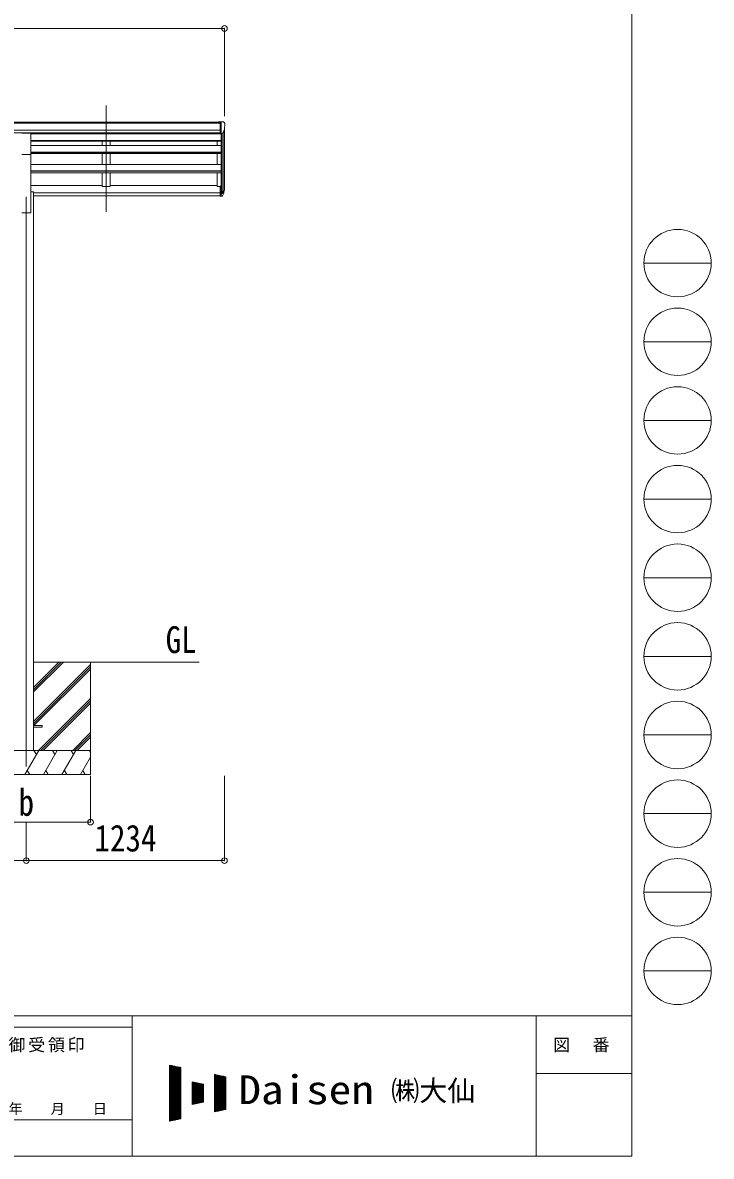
# Model space of a CAD drawing. Units: millimetres at full size; details may follow other scales. Extents: x -9783 to 33754, y -10064 to 6752.
# Drawn here: x 5604 to 9892, y -6828 to 235 of the extents above; entities that cross this region are included whole.
import ezdxf
from ezdxf.enums import TextEntityAlignment as Align

# ---------------------------------------------------------------- set-up
doc = ezdxf.new("R2010")
doc.units = ezdxf.units.MM
doc.header["$LTSCALE"] = 35
doc.header["$PDMODE"] = 32
doc.header["$PDSIZE"] = 35
for name, color, linetype, lineweight in [('0-0_0', 7, 'Continuous', 9), ('0-1_本体', 4, 'Continuous', 9), ('0-2_部品', 7, 'Continuous', 9), ('0-8_PARTS2', 2, 'Continuous', 9), ('0-A_寸法', 6, 'Continuous', 9), ('F-0_240', 7, 'Continuous', 9)]:
    doc.layers.add(name, color=color, linetype=linetype, lineweight=lineweight)
doc.styles.add('ＭＳ ゴシック', font='')
doc.styles.get('ＭＳ ゴシック').set_extended_font_data('MS Gothic')

msp = doc.modelspace()

# ---------------------------------------------------------------- linework, layer by layer
at = {"layer": '0-0_0'}
for p, q in [((5671.55, -3749.35), (6702.35, -3749.35)), ((5671.55, -3934.98), (5857.18, -3749.35)), ((5671.55, -3920.84), (5843.04, -3749.35)), ((5671.55, -3906.7), (5828.9, -3749.35)), ((5671.55, -4118.83), (6026.35, -3764.03)), ((5671.55, -4132.97), (6026.35, -3778.17)), ((5673.81, -4144.85), (6026.35, -3792.32)), ((6026.35, -3749.35), (6026.35, -4449.35)), ((5703.16, -4299.35), (6026.35, -3976.16)), ((5717.3, -4299.35), (6026.35, -3990.31)), ((5731.45, -4299.35), (6026.35, -4004.45)), ((5915.29, -4299.35), (6026.35, -4188.29)), ((5929.44, -4299.35), (6026.35, -4202.44)), ((5943.58, -4299.35), (6026.35, -4216.58)), ((6026.35, -4299.35), (5226.35, -4299.35)), ((5617.51, -4449.35), (5704.11, -4299.35)), ((5689.11, -4325.33), (5674.11, -4299.35)), ((5732.98, -4449.35), (5819.58, -4299.35)), ((5804.58, -4325.33), (5789.58, -4299.35)), ((5848.45, -4449.35), (5935.05, -4299.35)), ((5905.05, -4299.35), (5920.05, -4325.33)), ((6020.52, -4299.35), (6026.35, -4309.45)), ((5963.92, -4449.35), (6026.35, -4341.22)), ((5226.35, -4449.35), (6026.35, -4449.35)), ((5632.51, -4423.37), (5647.51, -4449.35)), ((5747.98, -4423.37), (5762.98, -4449.35)), ((5863.45, -4423.37), (5878.45, -4449.35)), ((5978.92, -4423.37), (5993.92, -4449.35))]:
    msp.add_line(p, q, dxfattribs=at)
at = {"layer": '0-1_本体'}
for p, q in [((1118.85, -385.23), (6833.85, -385.23)), ((1118.85, -390.58), (6833.85, -390.58)), ((6860.35, -786.23), (6860.35, -421.98)), ((1118.85, -434.11), (6833.85, -434.11)), ((1118.85, -451.78), (6833.85, -451.78)), ((6833.85, -454.27), (5653.85, -454.27)), ((6840.35, -456.62), (5653.85, -456.62)), ((6099.35, -454.15), (6099.35, -456.62)), ((6149.35, -454.15), (6149.35, -456.62)), ((6840.35, -456.61), (6840.35, -784.06)), ((6846.35, -456.14), (6846.35, -828.49)), ((6856.07, -440.78), (6856.07, -810.49)), ((6840.35, -498.81), (5653.85, -498.81)), ((6840.35, -500.21), (5653.85, -500.21)), ((6840.35, -503.9), (5653.85, -503.9)), ((6840.35, -531.14), (5653.85, -531.14)), ((6099.35, -503.9), (6099.35, -531.14)), ((6149.35, -503.9), (6149.35, -531.14)), ((6815.35, -531.14), (6815.35, -503.9)), ((6840.35, -571.87), (5653.85, -571.87)), ((6840.35, -573.36), (5653.85, -573.36)), ((6840.35, -580.17), (5653.85, -580.17)), ((5653.85, -949.35), (5653.85, -585.41)), ((6099.35, -580.17), (6099.35, -649.66)), ((6149.35, -580.17), (6149.35, -649.66)), ((6815.35, -649.66), (6815.35, -580.17)), ((6840.35, -649.66), (5653.85, -649.66)), ((6840.35, -688.97), (5653.85, -688.97)), ((6840.35, -690.45), (5653.85, -690.45)), ((6840.35, -699.93), (5653.85, -699.93)), ((6099.35, -699.93), (6099.35, -784.89)), ((6149.35, -699.93), (6149.35, -784.89)), ((6815.35, -784.89), (6815.35, -699.93)), ((5653.85, -780.09), (6099.35, -780.09)), ((5653.85, -819.35), (5671.55, -819.35)), ((5671.55, -819.35), (5671.55, -4299.35)), ((6833.85, -824.39), (5671.55, -824.39)), ((6833.85, -825.77), (5671.55, -825.77)), ((6833.85, -842.95), (5671.55, -842.95)), ((6149.35, -784.89), (6099.35, -784.89)), ((6149.35, -780.09), (6815.35, -780.09)), ((6833.85, -784.89), (6815.35, -784.89)), ((5598.85, -949.35), (5653.85, -949.35))]:
    msp.add_line(p, q, dxfattribs=at)
at = {"layer": '0-2_部品'}
for p, q in [((6833.85, -383.63), (6823.85, -383.72)), ((6823.85, -385.23), (6823.85, -383.72)), ((6833.85, -455.61), (6833.85, -383.63)), ((6852.35, -383.63), (6833.85, -383.63)), ((6840.35, -456.61), (6840.35, -383.63)), ((6852.35, -383.63), (6854.68, -383.77)), ((6855.44, -384.2), (6859.51, -390)), ((6862.35, -393), (6862.35, -393.63)), ((5598.85, -453.5), (5653.85, -453.5)), ((5653.85, -585.57), (5653.85, -453.5)), ((6833.85, -455.61), (6840.35, -455.61)), ((6840.35, -456.61), (6845.56, -456.29)), ((6847.98, -454.8), (6857.25, -438.73)), ((5598.85, -585.57), (5653.85, -585.57)), ((6833.85, -784.06), (6833.85, -845.12)), ((6833.85, -784.06), (6840.35, -784.06)), ((6833.85, -822.37), (6840.35, -822.37)), ((6833.85, -827.77), (6840.35, -827.77)), ((6833.85, -845.12), (6840.35, -845.12)), ((6840.35, -784.06), (6840.35, -845.94)), ((6840.35, -828.77), (6845.49, -828.77)), ((6840.35, -830.77), (6845.2, -830.77)), ((6840.35, -845.94), (6845.2, -845.94)), ((6846.79, -828.02), (6856.54, -809.6)), ((6857.96, -810.1), (6847.8, -829.27)), ((6855.37, -826.95), (6847.8, -844.44))]:
    msp.add_line(p, q, dxfattribs=at)
at = {"layer": '0-2_部品', "color": 4}
msp.add_line((5725.95, -4144.85), (5671.15, -4144.85), dxfattribs=at)
msp.add_lwpolyline([(5725.95, -4144.85), (5725.95, -4153.85), (5671.15, -4153.85)], dxfattribs=at)
at = {"layer": '0-2_部品'}
for centre, radius, start, end in [((6854.62, -384.77), 1, 35, 86.5), ((6660.35, -393.63), 202, 347.09739, 0), ((6859.35, -393), 3, 0, 87), ((6845.38, -453.3), 3, 273.5, 330), ((6845.2, -827.77), 3, 270, 330), ((6845.2, -842.94), 3, 270, 330), ((6845.49, -827.27), 1.5, 270, 330), ((6727.13, -790.87), 133.22, 344.28698, 356.72013), ((6772.4, -783.65), 88.05, 342.78929, 2.77608), ((6771.69, -787.93), 89.07, 345.58812, 5.50424)]:
    msp.add_arc(centre, radius, start, end, dxfattribs=at)
at = {"layer": '0-8_PARTS2'}
for p, q in [((6124.35, -943.15), (6124.35, -280.62)), ((5626.35, -849.35), (5626.35, -4399.35))]:
    msp.add_line(p, q, dxfattribs=at)
at = {"layer": '0-A_寸法'}
for p, q in [((1092.35, 199.01), (6860.35, 199.01)), ((6860.35, 199.01), (6860.35, -346.62)), ((6026.35, -4745.74), (6026.35, -4456.77)), ((6860.35, -4985.72), (6860.35, -4456.77)), ((5226.35, -4745.74), (6026.35, -4745.74)), ((5626.35, -4985.72), (5626.35, -4745.74)), ((2326.35, -4985.72), (5626.35, -4985.72)), ((5626.35, -4985.72), (6860.35, -4985.72))]:
    msp.add_line(p, q, dxfattribs=at)
for p in [(6860.35, 199.01), (6026.35, -4745.74), (5626.35, -4985.72), (6860.35, -4985.72)]:
    msp.add_point(p, dxfattribs=at)
at = {"layer": 'F-0_240', "color": 5}
for p, q in [((9396.97, 6751.9), (9396.97, -6828.1)), ((-9783.03, -5953.1), (9396.97, -5953.1)), ((6285.75, -5953.1), (6285.75, -6828.1)), ((8801.97, -5953.1), (8801.97, -6828.1)), ((-9783.03, -6023.1), (6285.75, -6023.1)), ((8801.97, -6311.85), (9396.97, -6311.85)), ((5305.75, -6600.6), (6285.75, -6600.6)), ((-9783.03, -6828.1), (9396.97, -6828.1))]:
    msp.add_line(p, q, dxfattribs=at)
at = {"layer": 'F-0_240', "color": 4}
for p, q in [((9471.77, -1263.1), (9891.77, -1263.1)), ((9471.77, -1753.1), (9891.77, -1753.1)), ((9471.77, -2243.1), (9891.77, -2243.1)), ((9471.77, -2733.1), (9891.77, -2733.1)), ((9471.77, -3223.1), (9891.77, -3223.1)), ((9471.77, -3713.1), (9891.77, -3713.1)), ((9471.77, -4203.1), (9891.77, -4203.1)), ((9471.77, -4693.1), (9891.77, -4693.1)), ((9471.77, -5183.1), (9891.77, -5183.1)), ((9471.77, -5673.1), (9891.77, -5673.1))]:
    msp.add_line(p, q, dxfattribs=at)
at = {"layer": 'F-0_240'}
for p, q in [((6519.04, -6259.47), (6589.04, -6274.05)), ((6519.04, -6259.47), (6519.04, -6609.47)), ((6519.04, -6262.76), (6534.85, -6262.76)), ((6519.04, -6266.26), (6551.65, -6266.26)), ((6519.04, -6269.76), (6568.45, -6269.76)), ((6519.04, -6273.26), (6585.25, -6273.26)), ((6519.04, -6276.76), (6589.04, -6276.76)), ((6519.04, -6280.26), (6589.04, -6280.26)), ((6519.04, -6283.76), (6589.04, -6283.76)), ((6521.12, -6609.03), (6521.12, -6259.9)), ((6524.62, -6608.3), (6524.62, -6260.63)), ((6528.12, -6607.58), (6528.12, -6261.36)), ((6531.62, -6606.85), (6531.62, -6262.09)), ((6535.12, -6606.12), (6535.12, -6262.81)), ((6538.62, -6605.39), (6538.62, -6263.54)), ((6542.12, -6604.66), (6542.12, -6264.27)), ((6545.62, -6603.93), (6545.62, -6265)), ((6549.12, -6603.2), (6549.12, -6265.73)), ((6552.62, -6602.47), (6552.62, -6266.46)), ((6556.12, -6601.74), (6556.12, -6267.19)), ((6559.62, -6601.01), (6559.62, -6267.92)), ((6563.12, -6600.28), (6563.12, -6268.65)), ((6566.62, -6599.55), (6566.62, -6269.38)), ((6570.12, -6598.83), (6570.12, -6270.11)), ((6573.62, -6598.1), (6573.62, -6270.84)), ((6577.12, -6597.37), (6577.12, -6271.56)), ((6580.62, -6596.64), (6580.62, -6272.29)), ((6584.12, -6595.91), (6584.12, -6273.02)), ((6587.62, -6595.18), (6587.62, -6273.75)), ((6589.04, -6274.05), (6589.04, -6594.88)), ((6519.04, -6287.26), (6589.04, -6287.26)), ((6519.04, -6290.76), (6589.04, -6290.76)), ((6519.04, -6294.26), (6589.04, -6294.26)), ((6519.04, -6297.76), (6589.04, -6297.76)), ((6519.04, -6301.26), (6589.04, -6301.26)), ((6519.04, -6304.76), (6589.04, -6304.76)), ((6519.04, -6308.26), (6589.04, -6308.26)), ((6519.04, -6311.76), (6589.04, -6311.76)), ((6519.04, -6315.26), (6589.04, -6315.26)), ((6519.04, -6318.76), (6589.04, -6318.76)), ((6519.04, -6322.26), (6589.04, -6322.26)), ((6519.04, -6325.76), (6589.04, -6325.76)), ((6519.04, -6329.26), (6589.04, -6329.26)), ((6519.04, -6332.76), (6589.04, -6332.76)), ((6519.04, -6336.26), (6589.04, -6336.26)), ((6519.04, -6339.76), (6589.04, -6339.76)), ((6519.04, -6343.26), (6589.04, -6343.26)), ((6519.04, -6346.76), (6589.04, -6346.76)), ((6519.04, -6350.26), (6589.04, -6350.26)), ((6519.04, -6353.76), (6589.04, -6353.76)), ((6799.04, -6317.8), (6869.04, -6332.38)), ((6799.04, -6317.8), (6799.04, -6551.13)), ((6799.04, -6318.76), (6803.65, -6318.76)), ((6799.04, -6322.26), (6820.45, -6322.26)), ((6799.04, -6325.76), (6837.25, -6325.76)), ((6799.04, -6329.26), (6854.05, -6329.26)), ((6799.04, -6332.76), (6869.04, -6332.76)), ((6799.04, -6336.26), (6869.04, -6336.26)), ((6799.04, -6339.76), (6869.04, -6339.76)), ((6799.04, -6343.26), (6869.04, -6343.26)), ((6799.04, -6346.76), (6869.04, -6346.76)), ((6799.04, -6350.26), (6869.04, -6350.26)), ((6799.04, -6353.76), (6869.04, -6353.76)), ((6801.12, -6550.7), (6801.12, -6318.23)), ((6804.62, -6549.97), (6804.62, -6318.96)), ((6808.12, -6549.24), (6808.12, -6319.69)), ((6811.62, -6548.51), (6811.62, -6320.42)), ((6815.12, -6547.78), (6815.12, -6321.15)), ((6818.62, -6547.05), (6818.62, -6321.88)), ((6822.12, -6546.33), (6822.12, -6322.61)), ((6825.62, -6545.6), (6825.62, -6323.34)), ((6829.12, -6544.87), (6829.12, -6324.06)), ((6832.62, -6544.14), (6832.62, -6324.79)), ((6836.12, -6543.41), (6836.12, -6325.52)), ((6839.62, -6542.68), (6839.62, -6326.25)), ((6843.12, -6541.95), (6843.12, -6326.98)), ((6846.62, -6541.22), (6846.62, -6327.71)), ((6850.12, -6540.49), (6850.12, -6328.44)), ((6853.62, -6539.76), (6853.62, -6329.17)), ((6857.12, -6539.03), (6857.12, -6329.9)), ((6860.62, -6538.3), (6860.62, -6330.63)), ((6864.12, -6537.58), (6864.12, -6331.36)), ((6867.62, -6536.85), (6867.62, -6332.09)), ((6869.04, -6332.38), (6869.04, -6536.55)), ((6519.04, -6357.26), (6589.04, -6357.26)), ((6519.04, -6360.76), (6589.04, -6360.76)), ((6519.04, -6364.26), (6589.04, -6364.26)), ((6519.04, -6367.76), (6589.04, -6367.76)), ((6519.04, -6371.26), (6589.04, -6371.26)), ((6519.04, -6374.76), (6589.04, -6374.76)), ((6519.04, -6378.26), (6589.04, -6378.26)), ((6519.04, -6381.76), (6589.04, -6381.76)), ((6519.04, -6385.26), (6589.04, -6385.26)), ((6519.04, -6388.76), (6589.04, -6388.76)), ((6519.04, -6392.26), (6589.04, -6392.26)), ((6519.04, -6395.76), (6589.04, -6395.76)), ((6519.04, -6399.26), (6589.04, -6399.26)), ((6519.04, -6402.76), (6589.04, -6402.76)), ((6519.04, -6406.26), (6589.04, -6406.26)), ((6519.04, -6409.76), (6589.04, -6409.76)), ((6519.04, -6413.26), (6589.04, -6413.26)), ((6519.04, -6416.76), (6589.04, -6416.76)), ((6519.04, -6420.26), (6589.04, -6420.26)), ((6519.04, -6423.76), (6589.04, -6423.76)), ((6519.04, -6427.26), (6589.04, -6427.26)), ((6659.04, -6364.47), (6729.04, -6379.05)), ((6659.04, -6364.47), (6659.04, -6504.47)), ((6659.04, -6367.76), (6674.85, -6367.76)), ((6659.04, -6371.26), (6691.65, -6371.26)), ((6659.04, -6374.76), (6708.45, -6374.76)), ((6659.04, -6378.26), (6725.25, -6378.26)), ((6659.04, -6381.76), (6729.04, -6381.76)), ((6659.04, -6385.26), (6729.04, -6385.26)), ((6659.04, -6388.76), (6729.04, -6388.76)), ((6659.04, -6392.26), (6729.04, -6392.26)), ((6659.04, -6395.76), (6729.04, -6395.76)), ((6659.04, -6399.26), (6729.04, -6399.26)), ((6659.04, -6402.76), (6729.04, -6402.76)), ((6659.04, -6406.26), (6729.04, -6406.26)), ((6659.04, -6409.76), (6729.04, -6409.76)), ((6659.04, -6413.26), (6729.04, -6413.26)), ((6659.04, -6416.76), (6729.04, -6416.76)), ((6659.04, -6420.26), (6729.04, -6420.26)), ((6659.04, -6423.76), (6729.04, -6423.76)), ((6659.04, -6427.26), (6729.04, -6427.26)), ((6661.12, -6504.03), (6661.12, -6364.9)), ((6664.62, -6503.3), (6664.62, -6365.63)), ((6668.12, -6502.58), (6668.12, -6366.36)), ((6671.62, -6501.85), (6671.62, -6367.09)), ((6675.12, -6501.12), (6675.12, -6367.81)), ((6678.62, -6500.39), (6678.62, -6368.54)), ((6682.12, -6499.66), (6682.12, -6369.27)), ((6685.62, -6498.93), (6685.62, -6370)), ((6689.12, -6498.2), (6689.12, -6370.73)), ((6692.62, -6497.47), (6692.62, -6371.46)), ((6696.12, -6496.74), (6696.12, -6372.19)), ((6699.62, -6496.01), (6699.62, -6372.92)), ((6703.12, -6495.28), (6703.12, -6373.65)), ((6706.62, -6494.55), (6706.62, -6374.38)), ((6710.12, -6493.83), (6710.12, -6375.11)), ((6713.62, -6493.1), (6713.62, -6375.84)), ((6717.12, -6492.37), (6717.12, -6376.56)), ((6720.62, -6491.64), (6720.62, -6377.29)), ((6724.12, -6490.91), (6724.12, -6378.02)), ((6727.62, -6490.18), (6727.62, -6378.75)), ((6729.04, -6379.05), (6729.04, -6489.88)), ((6799.04, -6357.26), (6869.04, -6357.26)), ((6799.04, -6360.76), (6869.04, -6360.76)), ((6799.04, -6364.26), (6869.04, -6364.26)), ((6799.04, -6367.76), (6869.04, -6367.76)), ((6799.04, -6371.26), (6869.04, -6371.26)), ((6799.04, -6374.76), (6869.04, -6374.76)), ((6799.04, -6378.26), (6869.04, -6378.26)), ((6799.04, -6381.76), (6869.04, -6381.76)), ((6799.04, -6385.26), (6869.04, -6385.26)), ((6799.04, -6388.76), (6869.04, -6388.76)), ((6799.04, -6392.26), (6869.04, -6392.26)), ((6799.04, -6395.76), (6869.04, -6395.76)), ((6799.04, -6399.26), (6869.04, -6399.26)), ((6799.04, -6402.76), (6869.04, -6402.76)), ((6799.04, -6406.26), (6869.04, -6406.26)), ((6799.04, -6409.76), (6869.04, -6409.76)), ((6799.04, -6413.26), (6869.04, -6413.26)), ((6799.04, -6416.76), (6869.04, -6416.76)), ((6799.04, -6420.26), (6869.04, -6420.26)), ((6799.04, -6423.76), (6869.04, -6423.76)), ((6799.04, -6427.26), (6869.04, -6427.26)), ((6519.04, -6430.76), (6589.04, -6430.76)), ((6519.04, -6434.26), (6589.04, -6434.26)), ((6519.04, -6437.76), (6589.04, -6437.76)), ((6519.04, -6441.26), (6589.04, -6441.26)), ((6519.04, -6444.76), (6589.04, -6444.76)), ((6519.04, -6448.26), (6589.04, -6448.26)), ((6519.04, -6451.76), (6589.04, -6451.76)), ((6519.04, -6455.26), (6589.04, -6455.26)), ((6519.04, -6458.76), (6589.04, -6458.76)), ((6519.04, -6462.26), (6589.04, -6462.26)), ((6519.04, -6465.76), (6589.04, -6465.76)), ((6519.04, -6469.26), (6589.04, -6469.26)), ((6519.04, -6472.76), (6589.04, -6472.76)), ((6519.04, -6476.26), (6589.04, -6476.26)), ((6519.04, -6479.76), (6589.04, -6479.76)), ((6519.04, -6483.26), (6589.04, -6483.26)), ((6519.04, -6486.76), (6589.04, -6486.76)), ((6519.04, -6490.26), (6589.04, -6490.26)), ((6519.04, -6493.76), (6589.04, -6493.76)), ((6519.04, -6497.26), (6589.04, -6497.26)), ((6659.04, -6430.76), (6729.04, -6430.76)), ((6659.04, -6434.26), (6729.04, -6434.26)), ((6659.04, -6437.76), (6729.04, -6437.76)), ((6659.04, -6441.26), (6729.04, -6441.26)), ((6659.04, -6444.76), (6729.04, -6444.76)), ((6659.04, -6448.26), (6729.04, -6448.26)), ((6659.04, -6451.76), (6729.04, -6451.76)), ((6659.04, -6455.26), (6729.04, -6455.26)), ((6659.04, -6458.76), (6729.04, -6458.76)), ((6659.04, -6462.26), (6729.04, -6462.26)), ((6659.04, -6465.76), (6729.04, -6465.76)), ((6659.04, -6469.26), (6729.04, -6469.26)), ((6659.04, -6472.76), (6729.04, -6472.76)), ((6659.04, -6476.26), (6729.04, -6476.26)), ((6659.04, -6479.76), (6729.04, -6479.76)), ((6659.04, -6483.26), (6729.04, -6483.26)), ((6659.04, -6486.76), (6729.04, -6486.76)), ((6659.04, -6504.47), (6729.04, -6489.88)), ((6659.04, -6490.26), (6727.23, -6490.26)), ((6659.04, -6493.76), (6710.43, -6493.76)), ((6659.04, -6497.26), (6693.63, -6497.26)), ((6799.04, -6430.76), (6869.04, -6430.76)), ((6799.04, -6434.26), (6869.04, -6434.26)), ((6799.04, -6437.76), (6869.04, -6437.76)), ((6799.04, -6441.26), (6869.04, -6441.26)), ((6799.04, -6444.76), (6869.04, -6444.76)), ((6799.04, -6448.26), (6869.04, -6448.26)), ((6799.04, -6451.76), (6869.04, -6451.76)), ((6799.04, -6455.26), (6869.04, -6455.26)), ((6799.04, -6458.76), (6869.04, -6458.76)), ((6799.04, -6462.26), (6869.04, -6462.26)), ((6799.04, -6465.76), (6869.04, -6465.76)), ((6799.04, -6469.26), (6869.04, -6469.26)), ((6799.04, -6472.76), (6869.04, -6472.76)), ((6799.04, -6476.26), (6869.04, -6476.26)), ((6799.04, -6479.76), (6869.04, -6479.76)), ((6799.04, -6483.26), (6869.04, -6483.26)), ((6799.04, -6486.76), (6869.04, -6486.76)), ((6799.04, -6490.26), (6869.04, -6490.26)), ((6799.04, -6493.76), (6869.04, -6493.76)), ((6799.04, -6497.26), (6869.04, -6497.26)), ((6519.04, -6500.76), (6589.04, -6500.76)), ((6519.04, -6504.26), (6589.04, -6504.26)), ((6519.04, -6507.76), (6589.04, -6507.76)), ((6519.04, -6511.26), (6589.04, -6511.26)), ((6519.04, -6514.76), (6589.04, -6514.76)), ((6519.04, -6518.26), (6589.04, -6518.26)), ((6519.04, -6521.76), (6589.04, -6521.76)), ((6519.04, -6525.26), (6589.04, -6525.26)), ((6519.04, -6528.76), (6589.04, -6528.76)), ((6519.04, -6532.26), (6589.04, -6532.26)), ((6519.04, -6535.76), (6589.04, -6535.76)), ((6519.04, -6539.26), (6589.04, -6539.26)), ((6519.04, -6542.76), (6589.04, -6542.76)), ((6519.04, -6546.26), (6589.04, -6546.26)), ((6519.04, -6549.76), (6589.04, -6549.76)), ((6519.04, -6553.26), (6589.04, -6553.26)), ((6519.04, -6556.76), (6589.04, -6556.76)), ((6519.04, -6560.26), (6589.04, -6560.26)), ((6519.04, -6563.76), (6589.04, -6563.76)), ((6519.04, -6567.26), (6589.04, -6567.26)), ((6659.04, -6500.76), (6676.83, -6500.76)), ((6659.04, -6504.26), (6660.03, -6504.26)), ((6799.04, -6500.76), (6869.04, -6500.76)), ((6799.04, -6504.26), (6869.04, -6504.26)), ((6799.04, -6507.76), (6869.04, -6507.76)), ((6799.04, -6511.26), (6869.04, -6511.26)), ((6799.04, -6514.76), (6869.04, -6514.76)), ((6799.04, -6518.26), (6869.04, -6518.26)), ((6799.04, -6521.76), (6869.04, -6521.76)), ((6799.04, -6525.26), (6869.04, -6525.26)), ((6799.04, -6528.76), (6869.04, -6528.76)), ((6799.04, -6532.26), (6869.04, -6532.26)), ((6799.04, -6535.76), (6869.04, -6535.76)), ((6869.04, -6536.55), (6799.04, -6551.13)), ((6799.04, -6539.26), (6856.03, -6539.26)), ((6799.04, -6542.76), (6839.23, -6542.76)), ((6799.04, -6546.26), (6822.43, -6546.26)), ((6799.04, -6549.76), (6805.63, -6549.76)), ((6519.04, -6570.76), (6589.04, -6570.76)), ((6519.04, -6574.26), (6589.04, -6574.26)), ((6519.04, -6577.76), (6589.04, -6577.76)), ((6519.04, -6581.26), (6589.04, -6581.26)), ((6519.04, -6584.76), (6589.04, -6584.76)), ((6519.04, -6588.26), (6589.04, -6588.26)), ((6519.04, -6591.76), (6589.04, -6591.76)), ((6589.04, -6594.88), (6519.04, -6609.47)), ((6519.04, -6595.26), (6587.23, -6595.26)), ((6519.04, -6598.76), (6570.43, -6598.76)), ((6519.04, -6602.26), (6553.63, -6602.26)), ((6519.04, -6605.76), (6536.83, -6605.76)), ((6519.04, -6609.26), (6520.03, -6609.26))]:
    msp.add_line(p, q, dxfattribs=at)
at = {"layer": 'F-0_240', "color": 4}
for centre in [(9681.77, -1263.1), (9681.77, -1753.1), (9681.77, -2243.1), (9681.77, -2733.1), (9681.77, -3223.1), (9681.77, -3713.1), (9681.77, -4203.1), (9681.77, -4693.1), (9681.77, -5183.1), (9681.77, -5673.1)]:
    msp.add_circle(centre, 210, dxfattribs=at)

# ---------------------------------------------------------------- texts
at = {"layer": '0-0_0', "style": 'ＭＳ ゴシック', "width": 0.85}
msp.add_text('GL', height=166.8, dxfattribs=at).set_placement((6494.11, -3742.41), align=Align.BOTTOM_LEFT)
at = {"layer": '0-A_寸法', "color": 7, "style": 'ＭＳ ゴシック', "width": 0.85}
for s, p in [('b', (5578.23, -4756.24)), ('1234', (6050.85, -4978.72))]:
    msp.add_text(s, height=166.8, dxfattribs=at).set_placement(p, align=Align.BOTTOM_LEFT)
at = {"layer": 'F-0_240', "style": 'ＭＳ ゴシック', "width": 1.15}
msp.add_text('Daisen', height=179.6, dxfattribs=at).set_placement((6947.05, -6556.97), align=Align.BOTTOM_LEFT)
at = {"layer": 'F-0_240', "style": 'ＭＳ ゴシック'}
for s, height, p in [('㈱大仙\u3000', 128.3, (7898.35, -6521.97)), ('年\u3000\u3000月\u3000\u3000日', 64.15, (5515.76, -6583.1))]:
    msp.add_text(s, height=height, dxfattribs=at).set_placement(p, align=Align.BOTTOM_LEFT)
at = {"layer": 'F-0_240', "char_height": 76.98, "attachment_point": 7, "style": 'ＭＳ ゴシック'}
for s, insert in [('\\T1.17;御受領印', (5515.75, -6180.6)), ('\\T1.17;図\u3000番', (8906.97, -6180.6))]:
    msp.add_mtext(s, dxfattribs=dict(at, insert=insert))

doc.saveas('drawing.dxf')
